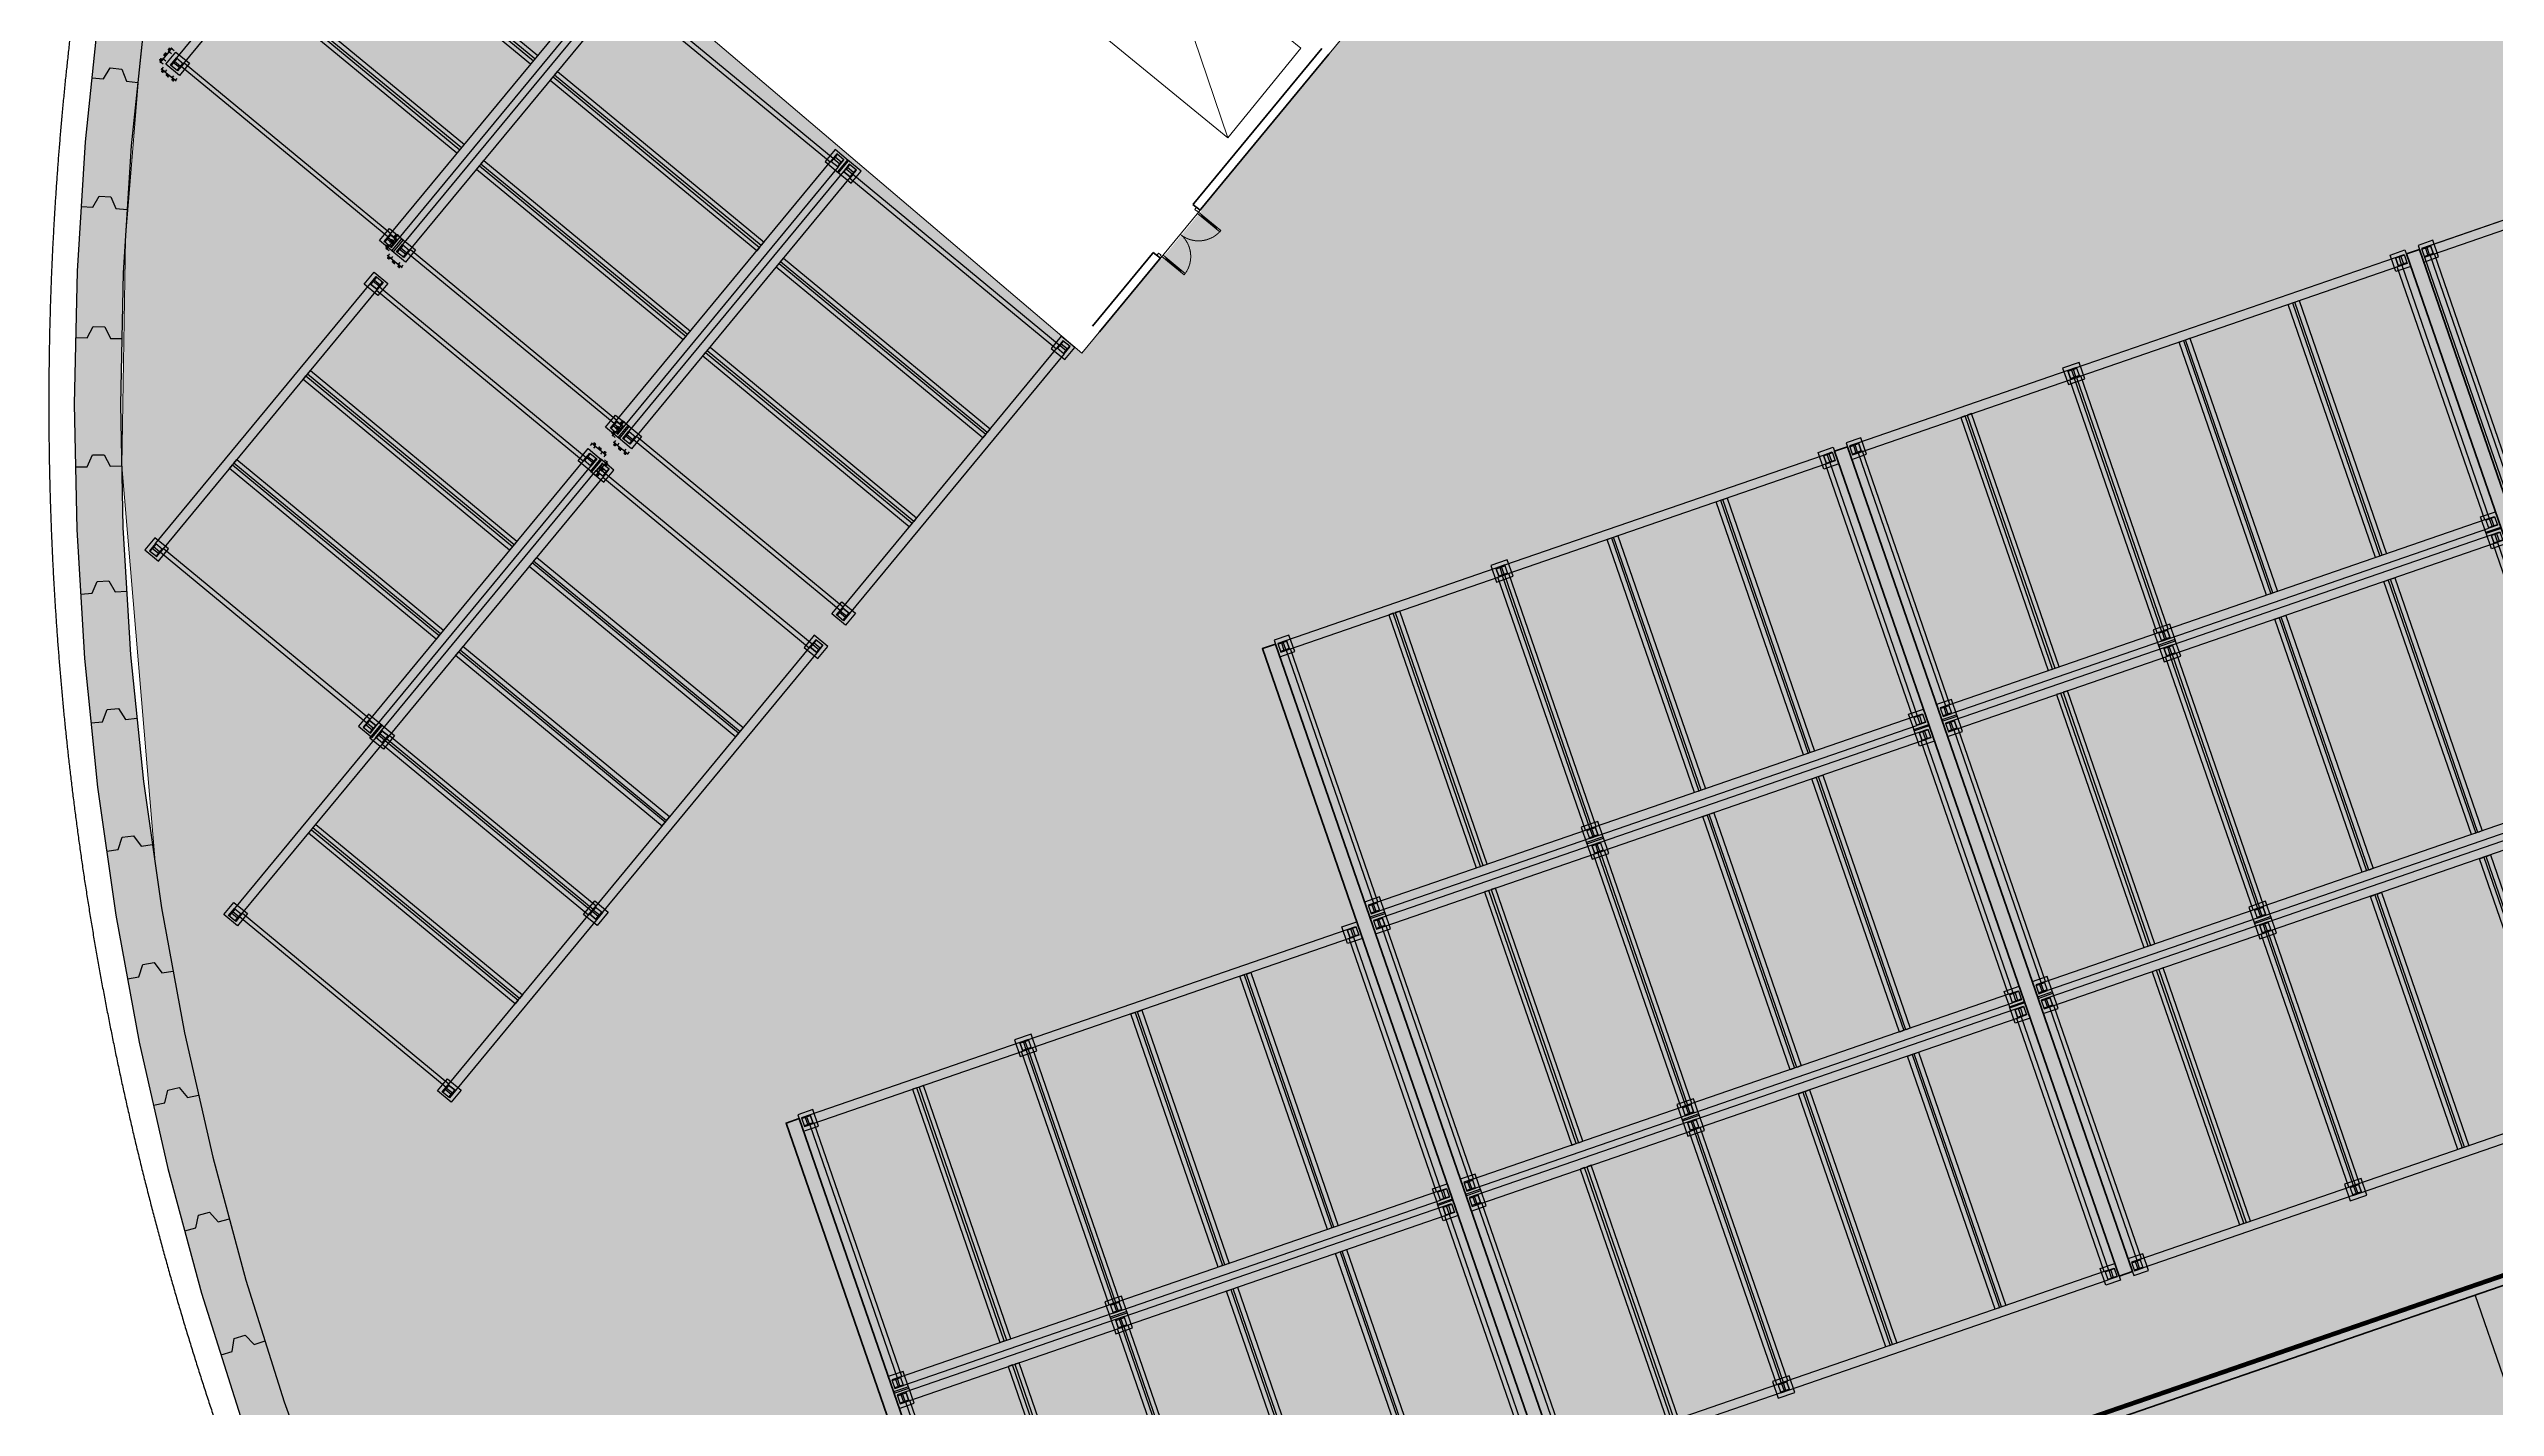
# Model space of a CAD drawing. Header units: millimetres. Extents: x -1534340 to 1713810, y -1348191 to 1114081.
# Drawn here: x 1245338 to 1298295, y 27177 to 56595 of the extents above; entities that cross this region are included whole.
import ezdxf

# ---------------------------------------------------------------- set-up
doc = ezdxf.new("R2010")
doc.units = ezdxf.units.MM
doc.header["$LTSCALE"] = 100
doc.set_wipeout_variables(frame=1)
doc.header["$PDMODE"] = 32
doc.header["$PDSIZE"] = 2.5
for name, pattern in [('DASHED', [4.5, 3, -1.5]), ('HIDDEN', [0.375, 0.25, -0.125]), ('HIDDEN2', [0.1875, 0.125, -0.0625]), ('Xref_ST_MBDV Cot vach 30.7.2022$0$DASHDOT', [1, 0.5, -0.25, 0, -0.25])]:
    doc.linetypes.add(name, pattern=pattern)
for name, color, linetype in [('2', 2, 'Continuous'), ('KT-Kich thuoc', 9, 'Continuous'), ('xe cơ khí', 251, 'Continuous'), ('xemay', 39, 'Continuous'), ('Xref_ST_MBDV Cot vach 30.7.2022$0$Xref_ST_MBDV Cot vach 30.7.2022|Xref_ST_MBDV Cot vach 30.7.2022|Xref_ST_MBDV Cot vach 30.7.2022|Xref_ST_MBDV Cot vach 30.7.2022|A-CORE-OTLN', 2, 'Continuous'), ('Xref_ST_MBDV Cot vach 30.7.2022$0$Xref_ST_MBDV Cot vach 30.7.2022|Xref_ST_MBDV Cot vach 30.7.2022|Xref_ST_MBDV Cot vach 30.7.2022|Xref_ST_MBDV Cot vach 30.7.2022|A-WALL-PATT', 251, 'Continuous'), ('Xref_ST_MBDV Cot vach 30.7.2022$0$Xref_ST_MBDV Cot vach 30.7.2022|Xref_ST_MBDV Cot vach 30.7.2022|Xref_ST_MBDV Cot vach 30.7.2022|Xref_ST_MBDV Cot vach 30.7.2022|ccu12-Thay', 7, 'Continuous'), ('Xref_ST_MBDV Cot vach 30.7.2022$0$Xref_ST_MBDV Cot vach 30.7.2022|Xref_ST_MBDV Cot vach 30.7.2022|Xref_ST_MBDV Cot vach 30.7.2022|Xref_ST_MBDV Cot vach 30.7.2022|Site_plot line', 1, 'Xref_ST_MBDV Cot vach 30.7.2022$0$DASHDOT')]:
    doc.layers.add(name, color=color, linetype=linetype)
for name, color, linetype, lineweight in [('CUA', 37, 'Continuous', 13), ('KT-Net cat', 1, 'Continuous', 40), ('KT-Net cot', 2, 'Continuous', 50), ('KT-Net thay', 7, 'Continuous', 15), ('KT-Vat lieu', 250, 'Continuous', 9), ('SPE-MEP-HVAC', 140, 'Continuous', 0)]:
    doc.layers.add(name, color=color, linetype=linetype, lineweight=lineweight)
doc.layers.add('KT- no plot', color=6, linetype='Continuous', plot=False)
doc.styles.add('00 Text ccu dim', font='vnsimli.shx', dxfattribs={"width": 0.7})
doc.dimstyles.new('00A1CCU_1-300', dxfattribs={"dimscale": 300, "dimtxt": 3.5, "dimasz": 1.5, "dimexe": 1, "dimexo": 0, "dimgap": 0.6, "dimtad": 1, "dimdec": 0, "dimzin": 0, "dimdsep": 46, "dimtxsty": '00 Text ccu dim', "dimblk1": 'ARCHTICK', "dimblk2": 'ARCHTICK', "dimsah": 1, "dimcen": 2, "dimdle": 1, "dimclrd": 256, "dimclre": 256, "dimclrt": 31, "dimadec": 0, "dimazin": 0, "dimtfac": 1, "dimtdec": 0, "dimtix": 1, "dimtmove": 2, "dimatfit": 3, "dimldrblk": 'OPEN90', "dimfxl": 1, "dimtvp": 0.833333, "dimtolj": 1, "dimtzin": 0, "dimarcsym": 0})

# ---------------------------------------------------------------- blocks, each defined once
blk = doc.blocks.new('Xref_ST_MBDV Cot vach 30.7.2022$0$Tuong Vay01-flat-1')
at = {"layer": 'Xref_ST_MBDV Cot vach 30.7.2022$0$Xref_ST_MBDV Cot vach 30.7.2022|Xref_ST_MBDV Cot vach 30.7.2022|Xref_ST_MBDV Cot vach 30.7.2022|Xref_ST_MBDV Cot vach 30.7.2022|A-WALL-PATT'}
h = blk.add_hatch(dxfattribs=at)
h.set_pattern_fill('ACET-2D-VATLIEU04', color=256, scale=50, pattern_type=2)
h.set_pattern_definition([(50, (-11139561.84, -1407213.45), (-225.902474, 189.5546825), [37.5, -412.5]), (355, (-11139561.84, -1407213.45), (32.127212, 367.215716), [30, -330]), (100.4514, (-11139531.95, -1407216.06), (-341.231527, -62.944187), [31.870095, -350.571056]), (46.1842, (-11139561.84, -1407113.45), (-319.180497, 306.252097), [56.25, -618.75]), (96.6356, (-11139517.37, -1407120.34), (-516.995922, -60.144022), [47.805144, -525.8565]), (351.1842, (-11139561.84, -1407113.45), (84.740774, 546.39543), [45, -495]), (21, (-11139511.84, -1407138.45), (-105.680822, 275.3079534), [37.5, -412.5]), (326, (-11139511.84, -1407138.45), (206.128805, 305.59852), [30, -330]), (71.4514, (-11139486.97, -1407155.22), (-328.963765, 110.380101), [31.870095, -350.571056]), (37.5, (-11139561.84, -1407213.45), (-78.1345294, 101.8269012), [0, -326, 0, -335, 0, -331.25]), (7.5, (-11139561.84, -1407213.45), (-23.2793464, 176.824191), [0, -191, 0, -318.5, 0, -126.25]), (327.5, (-11139673.34, -1407213.45), (71.9444175, 112.9301145), [0, -125, 0, -390, 0, -517.5000003]), (317.5, (-11139723.34, -1407213.45), (158.0205496, 172.449169), [0, -162.5, 0, -259, 0, -367.5]), (45, (-11139561.84, -1407213.45), (-150.260191, 150.260191), []), (45, (-11139561.84, -1407152.2), (-150.260191, 150.260191), [])])
h.paths.add_polyline_path([(-82665, -118500), (-81837, -121132), (-80903, -123728), (-79863, -126284), (-78720, -128795), (-77475, -131258), (-76131, -133667), (-74689, -136020), (-73153, -138312), (-71525, -140539), (-69807, -142699), (-68002, -144786), (-66114, -146798), (-64145, -148731), (-62100, -150582), (-59980, -152349), (-57790, -154027), (-55533, -155614), (-53213, -157109), (-50835, -158507), (-48401, -159807), (-45916, -161007), (-43385, -162104), (-40811, -163097), (-38198, -163985), (-35551, -164765), (-32875, -165436), (-30174, -165998), (-27451, -166448), (-24702, -166789), (-4397, -168938), (36420, -167648), (41836, -160719), (12445, -24368), (8473, -9249), (-4719, -5521), (-10557, -9947), (-34021, -27848), (-39777, -32009), (-41249, -35294), (-45787, -38574), (-49368, -38942), (-57644, -44924), (-59845, -46601), (-61969, -48362), (-64020, -50208), (-65993, -52137), (-67887, -54144), (-69696, -56226), (-71420, -58381), (-73054, -60604), (-74596, -62892), (-76043, -65242), (-77394, -67648), (-78645, -70107), (-79794, -72615), (-80841, -75168), (-81782, -77762), (-82617, -80392), (-83343, -83054), (-83961, -85743), (-84468, -88455), (-84865, -91186), (-85149, -93930), (-85321, -96684), (-85381, -99530), (-85329, -102201), (-85163, -104955), (-84886, -107701), (-84496, -110432), (-83996, -113146), (-83385, -115836)], flags=16)
h.paths.add_polyline_path([(-83625, -118781), (-82785, -121452), (-81837, -124086), (-80781, -126680), (-79621, -129228), (-78358, -131727), (-76994, -134172), (-75531, -136560), (-73973, -138886), (-72320, -141146), (-70577, -143337), (-68746, -145455), (-66829, -147497), (-64832, -149459), (-62755, -151337), (-60604, -153130), (-58382, -154833), (-56092, -156444), (-53738, -157960), (-51324, -159379), (-48854, -160699), (-46333, -161916), (-43764, -163030), (-41151, -164038), (-38500, -164938), (-35814, -165730), (-33098, -166411), (-30357, -166981), (-27595, -167438), (-24816, -167783), (-4434, -169940), (36920, -168633), (42913, -160966), (13418, -24135), (9295, -8442), (-4926, -4424), (-11163, -9151), (-34617, -27045), (-40580, -31355), (-42052, -34640), (-46156, -37607), (-49737, -37975), (-58240, -44121), (-60467, -45819), (-62623, -47605), (-64704, -49479), (-66707, -51435), (-68628, -53472), (-70465, -55586), (-72214, -57772), (-73872, -60029), (-75437, -62350), (-76905, -64734), (-78276, -67176), (-79545, -69672), (-80712, -72217), (-81774, -74808), (-82729, -77440), (-83576, -80109), (-84314, -82810), (-84940, -85539), (-85455, -88291), (-85857, -91062), (-86146, -93847), (-86321, -96642), (-86382, -99529), (-86328, -102241), (-86160, -105036), (-85879, -107821), (-85484, -110593), (-84976, -113347), (-84356, -116078)])
at = {"layer": 'Xref_ST_MBDV Cot vach 30.7.2022$0$Xref_ST_MBDV Cot vach 30.7.2022|Xref_ST_MBDV Cot vach 30.7.2022|Xref_ST_MBDV Cot vach 30.7.2022|Xref_ST_MBDV Cot vach 30.7.2022|A-CORE-OTLN', "color": 6}
for points in [[(-85857, -91062), (-86146, -93847), (-86321, -96642), (-86382, -99529), (-86328, -102241), (-86160, -105036), (-85879, -107821), (-85484, -110593), (-84976, -113347), (-84356, -116078), (-83625, -118781), (-82785, -121452)], [(-84865, -91186), (-85149, -93930), (-85321, -96684), (-85381, -99530), (-85329, -102201), (-85163, -104955), (-84886, -107701), (-84496, -110432), (-83996, -113146), (-83385, -115836), (-82665, -118500), (-81837, -121132), (-80903, -123728)]]:
    blk.add_lwpolyline(points, dxfattribs=at)
at = {"layer": 'Xref_ST_MBDV Cot vach 30.7.2022$0$Xref_ST_MBDV Cot vach 30.7.2022|Xref_ST_MBDV Cot vach 30.7.2022|Xref_ST_MBDV Cot vach 30.7.2022|Xref_ST_MBDV Cot vach 30.7.2022|ccu12-Thay', "ltscale": 10}
for points in [[(-86002, -92455), (-85753, -92481), (-85603, -92245), (-85354, -92270), (-85255, -92532), (-85007, -92558)], [(-86233, -95245), (-85984, -95260), (-85844, -95018), (-85594, -95034), (-85485, -95291), (-85235, -95307)], [(-86351, -98085), (-86101, -98091), (-85971, -97843), (-85721, -97848), (-85601, -98101), (-85351, -98106)], [(-86355, -100885), (-86105, -100880), (-85985, -100627), (-85735, -100622), (-85605, -100870), (-85355, -100865)], [(-86244, -103638), (-85995, -103623), (-85885, -103366), (-85635, -103351), (-85495, -103593), (-85246, -103578)], [(-86019, -106429), (-85771, -106403), (-85672, -106142), (-85423, -106117), (-85273, -106353), (-85024, -106328)], [(-85681, -109207), (-85434, -109172), (-85345, -108907), (-85098, -108872), (-84938, -109102), (-84691, -109066)], [(-85230, -111970), (-84983, -111929), (-84901, -111661), (-84655, -111620), (-84490, -111846), (-84244, -111804)], [(-84666, -114712), (-84422, -114657), (-84356, -114385), (-84112, -114330), (-83934, -114546), (-83691, -114491)], [(-83991, -117429), (-83750, -117364), (-83694, -117090), (-83453, -117025), (-83267, -117233), (-83025, -117168)], [(-83205, -120116), (-82967, -120041), (-82923, -119765), (-82684, -119690), (-82490, -119891), (-82251, -119816)]]:
    blk.add_lwpolyline(points, dxfattribs=at)
at = {"layer": 'Xref_ST_MBDV Cot vach 30.7.2022$0$Xref_ST_MBDV Cot vach 30.7.2022|Xref_ST_MBDV Cot vach 30.7.2022|Xref_ST_MBDV Cot vach 30.7.2022|Xref_ST_MBDV Cot vach 30.7.2022|Site_plot line', "ltscale": 5000}
blk.add_arc((-17764, -99529), 69167, 126.14636, 263.7927, dxfattribs=at)
blk = doc.blocks.new('*U2315')
for p, q in [((-1260, -100), (-1300, -100)), ((-1260, -525), (-1300, -525)), ((-1280, -100), (-1280, -525)), ((-90, -100), (-50, -100)), ((-90, -525), (-50, -525)), ((-70, -100), (-70, -525))]:
    blk.add_line(p, q)
for points in [[(-1350, 100), (-1290, 100), (-1290, 40), (-1300, 40), (-1300, 0), (-1350, 0)], [(-1300, 0), (-1260, 0), (-1260, -625), (-1300, -625)], [(-50, 0), (-90, 0), (-90, -625), (-50, -625)], [(0, 100), (-60, 100), (-60, 40), (-50, 40), (-50, 0), (0, 0)]]:
    blk.add_lwpolyline(points, close=True)
at = {"linetype": 'HIDDEN2'}
for centre, start, end in [((-1300, 0), 270, 0), ((-50, 0), 180, 270)]:
    blk.add_arc(centre, 625, start, end, dxfattribs=at)
blk = doc.blocks.new('BBB14')
blk.add_wipeout([(1467, -2669), (1467, -2987), (116, -3004), (118, -2669)]).dxf.layer = 'KT-Kich thuoc'
at = {"layer": 'KT-Net cat'}
for p, q in [((117, -2700), (117, -2900)), ((1467, -2700), (1467, -2900))]:
    blk.add_line(p, q, dxfattribs=at)
at = {"layer": 'CUA', "rotation": 179.9999938228274}
blk.add_blockref('*U2315', (117, -2700), dxfattribs=at)
blk = doc.blocks.new('PQQQQQ')
at = {"layer": 'KT-Net cat'}
for p, q in [((-64341, -97835), (-59374, -91820)), ((-64187, -97962), (-59220, -91948))]:
    blk.add_line(p, q, dxfattribs=at)
at = {"layer": 'SPE-MEP-HVAC', "linetype": 'HIDDEN', "ltscale": 1000}
blk.add_lwpolyline([(-61407, -93755), (-59826, -91819), (-62924, -89289), (-64505, -91225)], close=True, dxfattribs=at)
blk.add_lwpolyline([(-61407, -93755), (-62924, -89289)], dxfattribs=at)
at = {"layer": 'KT-Vat lieu', "rotation": 230.4488329149862}
blk.add_blockref('BBB14', (-59853, -96955), dxfattribs=at)
blk = doc.blocks.new('bbbbbee')
at = {"layer": 'Defpoints'}
h = blk.add_hatch(dxfattribs=at)
h.set_pattern_fill('AR-SAND', color=256, scale=500)
h.set_pattern_definition([(37.5, (0, 0), (-31.4967, 963.4119), [0, -760, 0, -850, 0, -812.5]), (7.5, (0, 0), (884.8884, 1411.073), [0, -410, 0, -685, 0, -262.5]), (327.5, (-615, 0), (1557.071, 2.8295), [0, -250, 0, -900, 0, -1175]), (317.5, (-615, 0), (1503.063, 438.838), [0, -125, 0, -590, 0, -675])])
h.paths.add_polyline_path([(264807, 38388), (272180, 40933), (274073, 35451), (280241, 37580), (278348, 43059), (289880, 47041), (287286, 54559), (247798, 40926), (253525, 24336), (263592, 27812), (259874, 38583), (264222, 40084)])
blk.add_lwpolyline([(264807, 38388), (272180, 40933), (274073, 35451), (280241, 37580), (278348, 43059), (289880, 47041), (287286, 54559), (247798, 40926), (253525, 24336), (263592, 27812), (259874, 38583), (264222, 40084)], close=True, dxfattribs=at)
blk = doc.blocks.new('bbbwetw')
at = {"layer": 'xemay'}
blk.add_line((280897, 35373), (275725, 50356), dxfattribs=at)
blk = doc.blocks.new('cot')
at = {"layer": 'xe cơ khí'}
for points in [[(11052751, 1251358), (11053091, 1251358), (11053091, 1250978), (11052751, 1250978)], [(11052801, 1251268), (11053001, 1251268), (11053001, 1251252), (11052801, 1251252)], [(11052801, 1251268), (11053001, 1251268), (11053001, 1251068), (11052801, 1251068)], [(11052801, 1251084), (11053001, 1251084), (11053001, 1251068), (11052801, 1251068)], [(11052921, 1251252), (11052921, 1251084), (11052881, 1251084), (11052881, 1251252)]]:
    blk.add_lwpolyline(points, close=True, dxfattribs=at)
blk = doc.blocks.new('bbbb5')
at = {"layer": 'xe cơ khí'}
for points in [[(7840, 6380), (7460, 6380), (7460, 6000), (7840, 6000)], [(175, 6090), (275, 6090), (275, 290), (175, 290)], [(7550, 6290), (250, 6290), (250, 6090), (7550, 6090)], [(2525, 6090), (2625, 6090), (2625, 290), (2525, 290)], [(2675, 6090), (2775, 6090), (2775, 290), (2675, 290)], [(5025, 6090), (5125, 6090), (5125, 290), (5025, 290)], [(5175, 6090), (5275, 6090), (5275, 290), (5175, 290)], [(7625, 6090), (7525, 6090), (7525, 290), (7625, 290)], [(7750, 6290), (7550, 6290), (7550, 6274), (7750, 6274)], [(7750, 6290), (7550, 6290), (7550, 6090), (7750, 6090)], [(7750, 6106), (7550, 6106), (7550, 6090), (7750, 6090)], [(7630, 6274), (7630, 6106), (7670, 6106), (7670, 6274)], [(7675, 6090), (7775, 6090), (7775, 290), (7675, 290)], [(7750, 6290), (12550, 6290), (12550, 6090), (7750, 6090)], [(10125, 6090), (10025, 6090), (10025, 290), (10125, 290)], [(10275, 6090), (10175, 6090), (10175, 290), (10275, 290)], [(12625, 6090), (12525, 6090), (12525, 290), (12625, 290)], [(250, 290), (7550, 290), (7550, 90), (250, 90)], [(7840, 380), (7460, 380), (7460, 0), (7840, 0)], [(7750, 290), (7550, 290), (7550, 274), (7750, 274)], [(7750, 290), (7550, 290), (7550, 90), (7750, 90)], [(7750, 106), (7550, 106), (7550, 90), (7750, 90)], [(7630, 274), (7630, 106), (7670, 106), (7670, 274)], [(12550, 290), (7750, 290), (7750, 90), (12550, 90)]]:
    blk.add_lwpolyline(points, close=True, dxfattribs=at)
for p in [(-11052751, -1244978), (-11052751, -1250978)]:
    blk.add_blockref('cot', p, dxfattribs=at)
at = {"layer": 'xe cơ khí', "xscale": -1}
for p in [(11065551, -1244978), (11065551, -1250978)]:
    blk.add_blockref('cot', p, dxfattribs=at)
blk = doc.blocks.new('_ARCHTICK')
at = {"color": 0, "linetype": 'ByBlock', "const_width": 0.15}
blk.add_lwpolyline([(-0.5, -0.5), (0.5, 0.5)], dxfattribs=at)
blk = doc.blocks.new('*D310')
at = {"layer": 'Defpoints', "color": 0, "transparency": 16777216}
for p in [(-1060606, -1174522), (-1060606, -1174594), (-1060516, -1174594)]:
    blk.add_point(p, dxfattribs=at)
at = {"layer": 'xe cơ khí', "lineweight": -2, "transparency": 16777216}
for p, q in [((-1060496, -1174522), (-1060626, -1174522)), ((-1060606, -1174594), (-1060606, -1174502)), ((-1060516, -1174594), (-1060516, -1174502))]:
    blk.add_line(p, q, dxfattribs=at)
at = {"layer": 'xe cơ khí', "lineweight": -2, "transparency": 16777216, "xscale": 30, "yscale": 30, "zscale": 30, "rotation": 180}
blk.add_blockref('_ARCHTICK', (-1060606, -1174522), dxfattribs=at)
at = {"layer": 'xe cơ khí', "lineweight": -2, "transparency": 16777216, "xscale": 30, "yscale": 30, "zscale": 30}
blk.add_blockref('_ARCHTICK', (-1060516, -1174522), dxfattribs=at)
at = {"layer": 'xe cơ khí', "color": 31, "transparency": 16777216, "insert": (-1060561, -1174492), "char_height": 36, "attachment_point": 5, "style": '00 Text ccu dim'}
blk.add_mtext('\\A1;90', dxfattribs=at)
blk = doc.blocks.new('_Open90')
at = {"color": 0, "linetype": 'ByBlock', "lineweight": -2}
for p, q in [((0, 0), (-1, 0)), ((-0.5, 0.5), (0, 0)), ((0, 0), (-0.5, -0.5))]:
    blk.add_line(p, q, dxfattribs=at)
blk = doc.blocks.new('*D311')
at = {"layer": 'Defpoints', "color": 0, "transparency": 16777216}
for p in [(-1060516, -1174522), (-1060516, -1174594), (-1060316, -1174594)]:
    blk.add_point(p, dxfattribs=at)
at = {"layer": 'xe cơ khí', "lineweight": -2, "transparency": 16777216}
for p, q in [((-1060296, -1174522), (-1060536, -1174522)), ((-1060516, -1174594), (-1060516, -1174502)), ((-1060316, -1174594), (-1060316, -1174502))]:
    blk.add_line(p, q, dxfattribs=at)
at = {"layer": 'xe cơ khí', "lineweight": -2, "transparency": 16777216, "xscale": 30, "yscale": 30, "zscale": 30, "rotation": 180}
blk.add_blockref('_ARCHTICK', (-1060516, -1174522), dxfattribs=at)
at = {"layer": 'xe cơ khí', "lineweight": -2, "transparency": 16777216, "xscale": 30, "yscale": 30, "zscale": 30}
blk.add_blockref('_ARCHTICK', (-1060316, -1174522), dxfattribs=at)
at = {"layer": 'xe cơ khí', "color": 31, "transparency": 16777216, "insert": (-1060416, -1174492), "char_height": 36, "attachment_point": 5, "style": '00 Text ccu dim'}
blk.add_mtext('\\A1;200', dxfattribs=at)
blk = doc.blocks.new('*D312')
at = {"layer": 'Defpoints', "color": 0, "transparency": 16777216}
for p in [(-1060316, -1174594), (-1060226, -1174522), (-1060226, -1174594)]:
    blk.add_point(p, dxfattribs=at)
at = {"layer": 'xe cơ khí', "lineweight": -2, "transparency": 16777216}
for p, q in [((-1060336, -1174522), (-1060206, -1174522)), ((-1060316, -1174594), (-1060316, -1174502)), ((-1060226, -1174594), (-1060226, -1174502))]:
    blk.add_line(p, q, dxfattribs=at)
at = {"layer": 'xe cơ khí', "lineweight": -2, "transparency": 16777216, "xscale": 30, "yscale": 30, "zscale": 30, "rotation": 180}
blk.add_blockref('_ARCHTICK', (-1060316, -1174522), dxfattribs=at)
at = {"layer": 'xe cơ khí', "lineweight": -2, "transparency": 16777216, "xscale": 30, "yscale": 30, "zscale": 30}
blk.add_blockref('_ARCHTICK', (-1060226, -1174522), dxfattribs=at)
at = {"layer": 'xe cơ khí', "color": 31, "transparency": 16777216, "insert": (-1060271, -1174492), "char_height": 36, "attachment_point": 5, "style": '00 Text ccu dim'}
blk.add_mtext('\\A1;90', dxfattribs=at)
blk = doc.blocks.new('*D313')
at = {"layer": 'Defpoints', "color": 0, "transparency": 16777216}
for p in [(-1060703, -1174729), (-1060653, -1174639), (-1060653, -1174729)]:
    blk.add_point(p, dxfattribs=at)
at = {"layer": 'xe cơ khí', "lineweight": -2, "transparency": 16777216}
for p, q in [((-1060653, -1174639), (-1060723, -1174639)), ((-1060653, -1174729), (-1060723, -1174729)), ((-1060703, -1174619), (-1060703, -1174749))]:
    blk.add_line(p, q, dxfattribs=at)
at = {"layer": 'xe cơ khí', "lineweight": -2, "transparency": 16777216, "xscale": 30, "yscale": 30, "zscale": 30}
for p, rotation in [((-1060703, -1174639), 90), ((-1060703, -1174729), 270)]:
    blk.add_blockref('_ARCHTICK', p, dxfattribs=dict(at, rotation=rotation))
at = {"layer": 'xe cơ khí', "color": 31, "transparency": 16777216, "insert": (-1060733, -1174684), "char_height": 36, "attachment_point": 5, "rotation": 90, "style": '00 Text ccu dim'}
blk.add_mtext('\\A1;90', dxfattribs=at)
blk = doc.blocks.new('*D314')
at = {"layer": 'Defpoints', "color": 0, "transparency": 16777216}
for p in [(-1060703, -1174929), (-1060653, -1174729), (-1060653, -1174929)]:
    blk.add_point(p, dxfattribs=at)
at = {"layer": 'xe cơ khí', "lineweight": -2, "transparency": 16777216}
for p, q in [((-1060653, -1174729), (-1060723, -1174729)), ((-1060653, -1174929), (-1060723, -1174929)), ((-1060703, -1174709), (-1060703, -1174949))]:
    blk.add_line(p, q, dxfattribs=at)
at = {"layer": 'xe cơ khí', "lineweight": -2, "transparency": 16777216, "xscale": 30, "yscale": 30, "zscale": 30}
for p, rotation in [((-1060703, -1174729), 90), ((-1060703, -1174929), 270)]:
    blk.add_blockref('_ARCHTICK', p, dxfattribs=dict(at, rotation=rotation))
at = {"layer": 'xe cơ khí', "color": 31, "transparency": 16777216, "insert": (-1060733, -1174829), "char_height": 36, "attachment_point": 5, "rotation": 90, "style": '00 Text ccu dim'}
blk.add_mtext('\\A1;200', dxfattribs=at)
blk = doc.blocks.new('*D315')
at = {"layer": 'Defpoints', "color": 0, "transparency": 16777216}
for p in [(-1060703, -1175019), (-1060653, -1174929), (-1060653, -1175019)]:
    blk.add_point(p, dxfattribs=at)
at = {"layer": 'xe cơ khí', "lineweight": -2, "transparency": 16777216}
for p, q in [((-1060653, -1174929), (-1060723, -1174929)), ((-1060653, -1175019), (-1060723, -1175019)), ((-1060703, -1174909), (-1060703, -1175039))]:
    blk.add_line(p, q, dxfattribs=at)
at = {"layer": 'xe cơ khí', "lineweight": -2, "transparency": 16777216, "xscale": 30, "yscale": 30, "zscale": 30}
for p, rotation in [((-1060703, -1174929), 90), ((-1060703, -1175019), 270)]:
    blk.add_blockref('_ARCHTICK', p, dxfattribs=dict(at, rotation=rotation))
at = {"layer": 'xe cơ khí', "color": 31, "transparency": 16777216, "insert": (-1060733, -1174974), "char_height": 36, "attachment_point": 5, "rotation": 90, "style": '00 Text ccu dim'}
blk.add_mtext('\\A1;90', dxfattribs=at)
blk = doc.blocks.new('hhhh')
at = {"layer": 'xe cơ khí'}
for points in [[(-1060391, -1174929.3), (-1060291, -1174929.3), (-1060291, -1180729.3), (-1060391, -1180729.3)], [(-1053016, -1174729.3), (-1060316, -1174729.3), (-1060316, -1174929.3), (-1053016, -1174929.3)], [(-1058041, -1174929.3), (-1057941, -1174929.3), (-1057941, -1180729.3), (-1058041, -1180729.3)], [(-1057891, -1174929.3), (-1057791, -1174929.3), (-1057791, -1180729.3), (-1057891, -1180729.3)], [(-1055541, -1174929.3), (-1055441, -1174929.3), (-1055441, -1180729.3), (-1055541, -1180729.3)], [(-1055391, -1174929.3), (-1055291, -1174929.3), (-1055291, -1180729.3), (-1055391, -1180729.3)], [(-1052941, -1174929.3), (-1053041, -1174929.3), (-1053041, -1180729.3), (-1052941, -1180729.3)], [(-1060316, -1180729.3), (-1053016, -1180729.3), (-1053016, -1180929.3), (-1060316, -1180929.3)]]:
    blk.add_lwpolyline(points, close=True, dxfattribs=at)
for p in [(-12113317.4, -2425997.7), (-12113317.4, -2431997.7)]:
    blk.add_blockref('cot', p, dxfattribs=at)
at = {"layer": 'xe cơ khí', "xscale": -1}
for p in [(9999985.3, -2425997.7), (9999985.3, -2431997.7)]:
    blk.add_blockref('cot', p, dxfattribs=at)
at = {"layer": 'xe cơ khí'}
for base, p1, p2, picture, middle in [((-1060606, -1174522.4), (-1060516, -1174594.3), (-1060606, -1174594.3), '*D310', (-1060561, -1174492.4)), ((-1060516, -1174522.4), (-1060316, -1174594.3), (-1060516, -1174594.3), '*D311', (-1060416, -1174492.4)), ((-1060226, -1174522.4), (-1060316, -1174594.3), (-1060226, -1174594.3), '*D312', (-1060271, -1174492.4))]:
    dim = blk.add_linear_dim(base=base, p1=p1, p2=p2, dimstyle='00A1CCU_1-300', override={"dimscale": 20, "dimtxt": 1.8}, dxfattribs=at)
    dim.commit()
    dim.dimension.update_dxf_attribs({"geometry": picture, "text_midpoint": middle})
for base, p1, p2, picture, middle in [((-1060703.4, -1174729.3), (-1060653.1, -1174639.3), (-1060653.1, -1174729.3), '*D313', (-1060733.4, -1174684.3)), ((-1060703.4, -1174929.3), (-1060653.1, -1174729.3), (-1060653.1, -1174929.3), '*D314', (-1060733.4, -1174829.3)), ((-1060703.4, -1175019.3), (-1060653.1, -1174929.3), (-1060653.1, -1175019.3), '*D315', (-1060733.4, -1174974.3))]:
    dim = blk.add_linear_dim(base=base, p1=p1, p2=p2, angle=90, dimstyle='00A1CCU_1-300', override={"dimscale": 20, "dimtxt": 1.8}, dxfattribs=at)
    dim.commit()
    dim.dimension.update_dxf_attribs({"geometry": picture, "text_midpoint": middle})
blk = doc.blocks.new('jfgjghjfgjgfgjd')
at = {"layer": 'KT-Vat lieu'}
h = blk.add_hatch(dxfattribs=at)
h.set_pattern_fill('BTCT', color=256, scale=40)
h.set_pattern_definition([(50, (0, 0), (286.90407, -25.10085), [30, -330]), (355, (0, 0), (-55.50053, 300.87685), [24, -264]), (100.4514, (23.9, -2.1), (231.40375, 275.7758), [25.4961, -280.45684]), (46.1842, (0, 80), (426.8964, -66.2076), [45, -495]), (96.6356, (35.57, 74.5), (373.8651, 389.6471), [38.2441, -420.6852]), (351.1842, (0, 80), (373.8648, 389.6474), [36, -396]), (21, (40, 60), (238.76282, -161.04756), [30, -330]), (326, (40, 60), (97.32613, 290.06), [24, -264]), (71.4514, (59.9, 46.58), (336.08905, 129.0122), [25.4961, -280.45684]), (37.5, (0, 0), (4.86394, 133.15754), [0, -260.8, 0, -268, 0, -265]), (7.5, (0, 0), (105.22781, 157.76468), [0, -152.8, 0, -254.8, 0, -101]), (327.5, (-89.2, 0), (213.528974, -9.02195), [0, -100, 0, -312, 0, -414]), (317.5, (-129.2, 0), (233.27447, 40.042), [0, -130, 0, -207.2, 0, -294]), (45, (0, 0), (-106.06602, 106.06602), []), (45, (70.71, 0), (-106.06602, 106.06602), [])])
h.paths.add_polyline_path([(-13396, -109948), (-13298, -110231), (-1435, -106136), (-1533, -105852)])
h.paths.add_polyline_path([(-54055, -122716), (-54339, -122814), (-60507, -104948), (-60223, -104850)])
h.paths.add_polyline_path([(-41672, -118441), (-41956, -118538), (-48124, -100673), (-47840, -100575)])
h.paths.add_polyline_path([(-29290, -114165), (-29573, -114263), (-35741, -96398), (-35458, -96300)])
h.paths.add_polyline_path([(-6380, -130271), (-6477, -129987), (5385, -125891), (5483, -126175)])
h.paths.add_polyline_path([(22854, -77761), (22791, -77468), (4315, -81450), (4378, -81743)])
h.paths.add_polyline_path([(25614, -90567), (25551, -90273), (7075, -94256), (7138, -94549)])
h.paths.add_polyline_path([(28374, -103373), (28311, -103079), (9836, -107062), (9899, -107355)])
h.paths.add_polyline_path([(31072, -115885), (31135, -116178), (12659, -120161), (12596, -119868)])
h.paths.add_polyline_path([(34274, -130744), (34211, -130451), (15736, -134433), (15799, -134726)])
h.paths.add_polyline_path([(-9937, -119967), (-9839, -120251), (2024, -116155), (1926, -115872)])
h.paths.add_polyline_path([(-16907, -109890), (-17190, -109988), (-23358, -92123), (-23075, -92025)])
h.paths.add_polyline_path([(-66722, -127089), (-66438, -126991), (-70534, -115128), (-70817, -115226)])
h.paths.add_polyline_path([(7762, -67306), (7825, -67599), (20093, -64955), (20030, -64662)])
h.paths.add_polyline_path([(-3736, -137927), (-3834, -137643), (8029, -133548), (8127, -133831)])
h.paths.add_polyline_path([(-5280, -105876), (-5564, -105974), (-9660, -94111), (-9376, -94013)])
at = {"layer": 'KT-Net cot'}
for points in [[(-29290, -114165), (-29573, -114263), (-35741, -96398), (-35458, -96300)], [(-41672, -118441), (-41956, -118538), (-48124, -100673), (-47840, -100575)], [(-54055, -122716), (-54339, -122814), (-60507, -104948), (-60223, -104850)], [(-66722, -127089), (-66438, -126991), (-70534, -115128), (-70817, -115226)]]:
    blk.add_lwpolyline(points, close=True, dxfattribs=at)
at = {"layer": 'xe cơ khí'}
blk.add_lwpolyline([(-33387, -102144), (-21382, -98000), (-23406, -92139), (-35410, -96284)], close=True, dxfattribs=at)
at = {"layer": '2', "rotation": 230.44882769236}
blk.add_blockref('hhhh', (155566, -1666586), dxfattribs=at)
at = {"layer": 'KT-Kich thuoc', "xscale": -1, "rotation": 50.44882769235637}
blk.add_blockref('bbbb5', (-69918, -104902), dxfattribs=at)
at = {"layer": 'xe cơ khí'}
for name, p, rotation in [('hhhh', (-314626, 1473438), 50.44882769235765), ('hhhh', (-309730, 1469395), 50.44882769235765), ('bbbb5', (-23388, -92038), 199.047137940156), ('hhhh', (-304834, 1465351), 50.44882769235765), ('bbbb5', (-35771, -96313), 199.047137940156), ('bbbb5', (-48153, -100588), 199.047137940156), ('bbbb5', (-33698, -102315), 199.047137940156), ('bbbb5', (-46081, -106590), 199.047137940156), ('bbbb5', (-31626, -108318), 199.047137940156), ('bbbb5', (-58464, -110866), 199.047137940156), ('bbbb5', (-44009, -112593), 199.047137940156), ('bbbb5', (-56392, -116868), 199.047137940156)]:
    blk.add_blockref(name, p, dxfattribs=dict(at, rotation=rotation))

msp = doc.modelspace()

# ---------------------------------------------------------------- hatches: boundary and pattern name
at = {"layer": 'KT-Kich thuoc', "true_color": 0x939598}
h = msp.add_hatch(color=252, dxfattribs=at)
h.dxf.hatch_style = 1
h.paths.add_polyline_path([(1326834.7, 42677.3), (1323603.9, 52035.2), (1328519.2, 53732.2), (1331750, 44374.3)], flags=16)
h.paths.add_polyline_path([(1255832.6, 15307.5), (1253549.6, 19631.1), (1252406.4, 22142.3), (1251366.6, 24698.1), (1250431.9, 27294.1), (1249603.8, 29926.1), (1248883.9, 32589.7), (1248273.2, 35280.5), (1247772.8, 37994), (1247643.5, 38901.7), (1246914.4, 47561.1), (1246994.6, 52488.8), (1247298.4, 56215.6), (1247404.7, 57240.5), (1247800.9, 59971.1), (1248308.2, 62683.3), (1248925.8, 65372.5), (1249042.3, 65799.3), (1252239.3, 63159.1), (1267698.6, 50003.2), (1287884.1, 74445.6), (1295792.2, 67914.4), (1317246.2, 61852.1), (1323940.8, 64169), (1327052.6, 63289.7), (1335944.5, 94757.5), (1342690.9, 92851.2), (1344604.1, 93263.6), (1343338.8, 92075.8), (1340243.5, 81121.8), (1353360.4, 83949.2), (1364383.1, 32812.9), (1344729.8, 28598.7), (1345153.5, 26633), (1357509.7, 29296.4), (1358046.3, 26854.7), (1365329.4, 28422.8), (1367499.4, 18355.7), (1347850.7, 14120.4), (1340143.9, 15005.7), (1327855.7, 10763.2), (1327676.2, 11283.1), (1326967.2, 11038.3), (1318074.3, 36796.4)])

# ---------------------------------------------------------------- block references
msp.add_blockref('Xref_ST_MBDV Cot vach 30.7.2022$0$Tuong Vay01-flat-1', (1332269.3, 148426.1))

# ---------------------------------------------------------------- next in the draw order: block references
msp.add_blockref('PQQQQQ', (1332269.3, 148426.1))

# ---------------------------------------------------------------- next in the draw order: linework, layer by layer
at = {"layer": 'Defpoints'}
msp.add_lwpolyline([(1282758.8, 24391.3), (1309301.5, 33556)], dxfattribs=at)
at = {"layer": 'KT- no plot', "linetype": 'DASHED', "ltscale": 100, "const_width": 100}
msp.add_lwpolyline([(1254872.4, 14976), (1318074.3, 36796.4)], dxfattribs=at)
at = {"layer": 'KT-Net cat'}
for p, q in [((1255832.6, 15307.5), (1318074.3, 36796.4)), ((1255897.8, 15118.5), (1317950.5, 36542))]:
    msp.add_line(p, q, dxfattribs=at)
at = {"layer": 'KT-Net thay', "linetype": 'HIDDEN', "ltscale": 3000}
for points in [[(1252239.3, 63159.1), (1267698.6, 50003.2), (1287884.1, 74445.6)], [(1318074.3, 36796.4), (1255832.6, 15307.5), (1253549.6, 19631.1), (1252406.4, 22142.3), (1251366.6, 24698.1), (1250431.9, 27294.1), (1249603.8, 29926.1), (1248883.9, 32589.7), (1248273.2, 35280.5), (1247772.8, 37994), (1247643.5, 38901.7), (1246914.4, 47561.1), (1246994.6, 52488.8), (1247298.4, 56215.6), (1247404.7, 57240.5)]]:
    msp.add_lwpolyline(points, dxfattribs=at)

# ---------------------------------------------------------------- next in the draw order: block references
at = {"layer": 'Defpoints'}
msp.add_blockref('bbbbbee', (1022139.5, -20748.4), dxfattribs=at)
at = {"layer": 'KT-Net cat', "linetype": 'DASHED'}
msp.add_blockref('jfgjghjfgjgfgjd', (1332115.1, 148553.5), dxfattribs=at)
at = {"layer": 'xemay'}
msp.add_blockref('bbbwetw', (1022139.5, -20748.4), dxfattribs=at)

doc.saveas('drawing.dxf')
